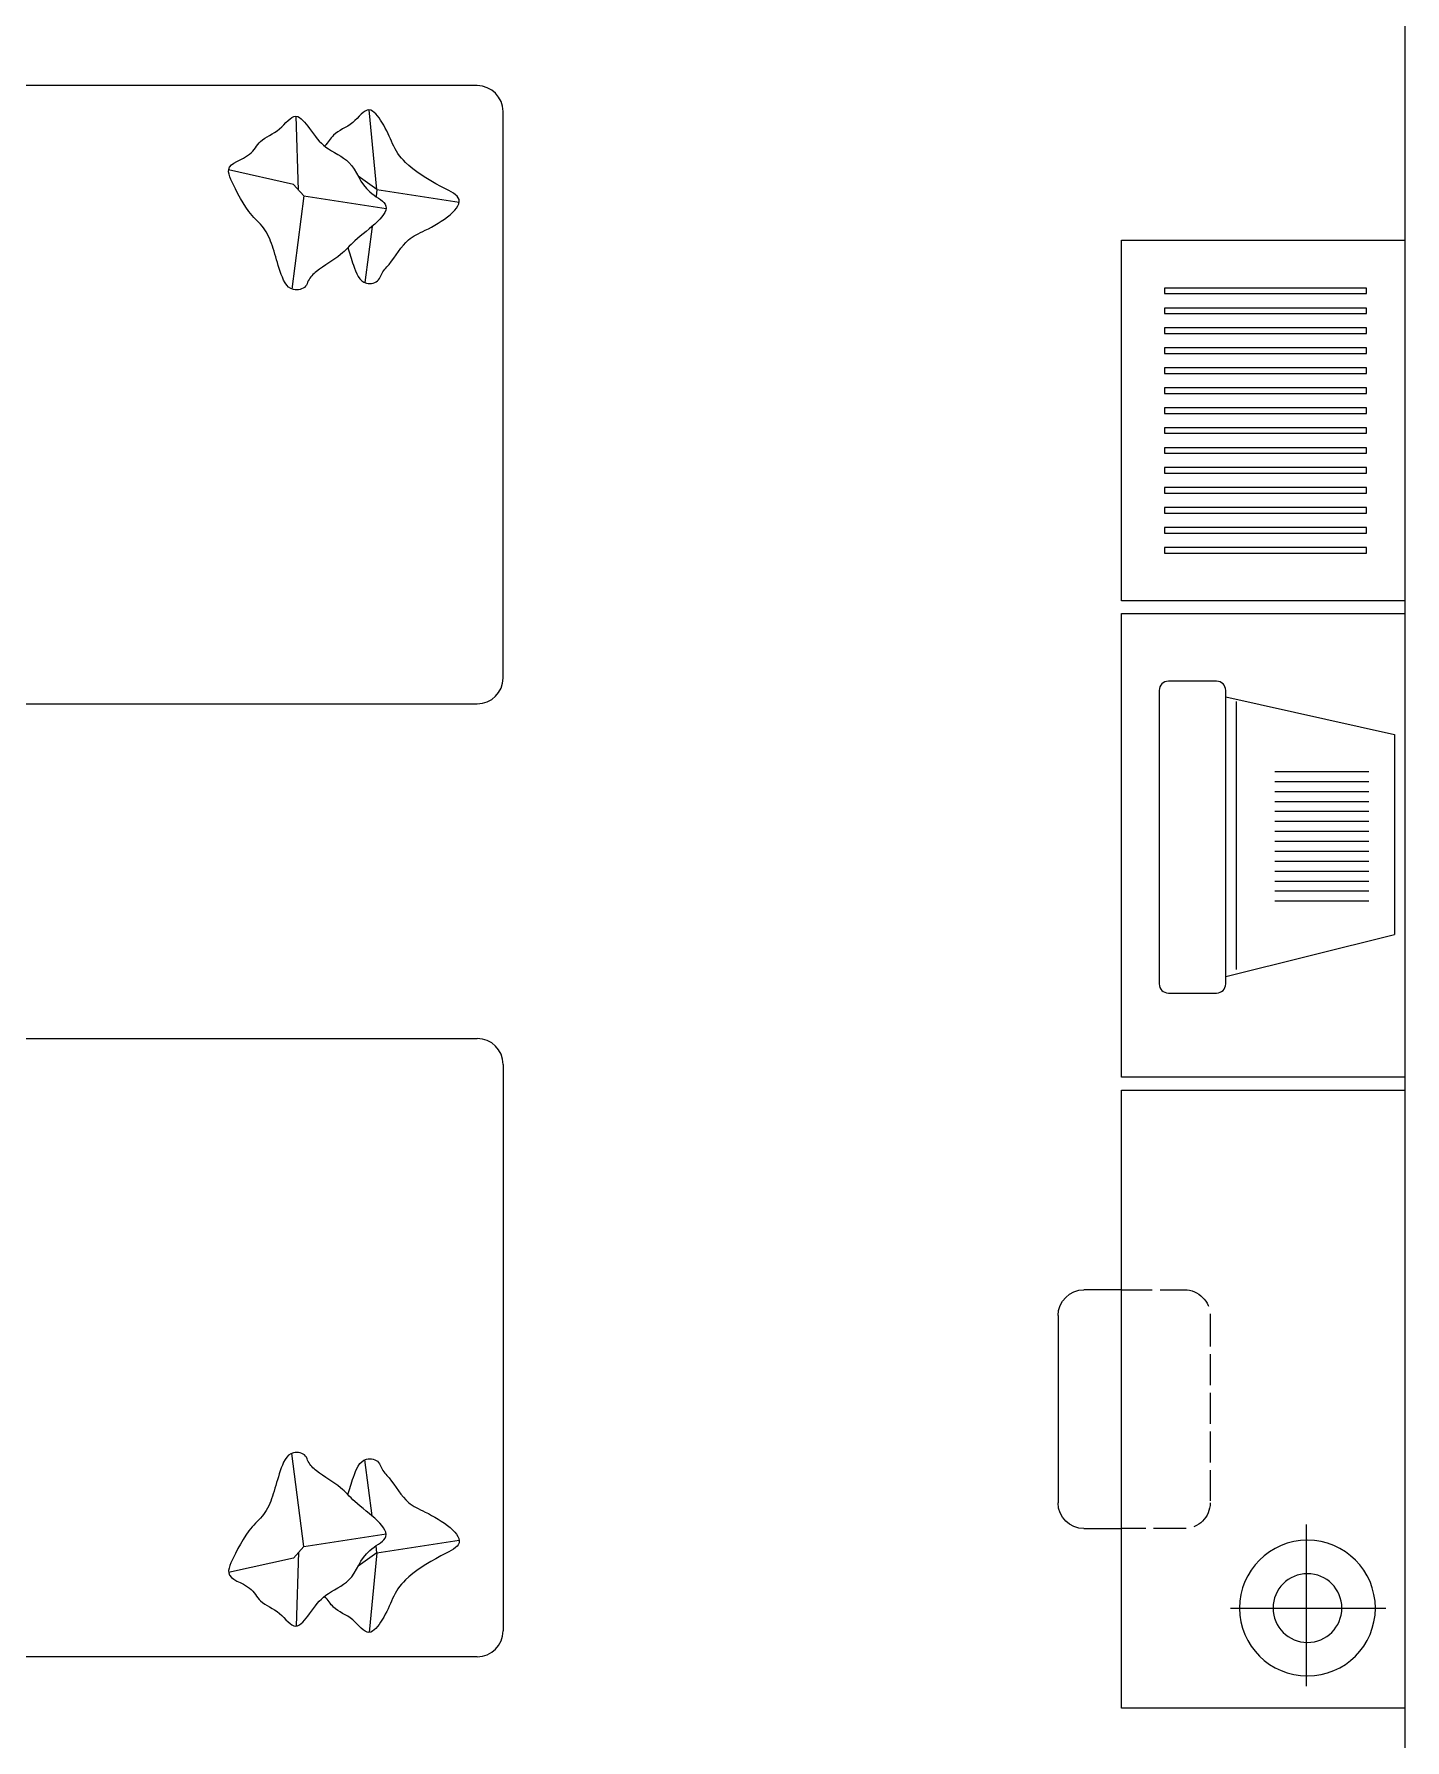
# Model space of a CAD drawing. Header units: centimetres. Extents: x 8510 to 16419, y -974 to 2536.
# Drawn here: x 10614.6 to 10880.6, y 26 to 357.1 of the extents above; entities that cross this region are included whole.
import ezdxf

# ---------------------------------------------------------------- set-up
doc = ezdxf.new("R2010")
doc.units = ezdxf.units.CM
doc.linetypes.add('ACAD_ISO02W100', pattern=[15, 12, -3])
for name, color, linetype in [('5', 5, 'Continuous'), ('P5', 5, 'Continuous'), ('轴线', 1, 'Continuous')]:
    doc.layers.add(name, color=color, linetype=linetype)

# ---------------------------------------------------------------- blocks, each defined once
blk = doc.blocks.new('16')
at = {"layer": 'P5'}
for p, q in [((-327529.6, -96385.3), (-328629.6, -96385.3)), ((-326779.6, -96385.3), (-325679.6, -96385.3)), ((-328679.6, -96435.3), (-328679.6, -98385.3)), ((-327479.6, -98385.3), (-327479.6, -96435.3)), ((-326829.6, -98385.3), (-326829.6, -96435.3)), ((-325629.6, -96435.3), (-325629.6, -98385.3)), ((-328478.1, -96630), (-328453.3, -96470.4)), ((-325831.1, -96630), (-325856, -96470.4)), ((-328478.1, -96630), (-328632.5, -96644.8)), ((-328478.1, -96630), (-328504.1, -96666.5)), ((-328478.1, -96630), (-328464.3, -96631.8)), ((-328465.7, -96771.7), (-328440.9, -96612.2)), ((-325843.5, -96771.7), (-325868.4, -96612.2)), ((-325831.1, -96630), (-325844.9, -96631.8)), ((-325831.1, -96630), (-325676.8, -96644.8)), ((-325831.1, -96630), (-325805.1, -96666.5)), ((-328406.4, -96639.3), (-328297.2, -96653.5)), ((-325902.8, -96639.3), (-326012, -96653.5)), ((-328476.9, -96781.9), (-328620.1, -96786.5)), ((-328488, -96792), (-328516.3, -96917.8)), ((-328465.7, -96771.7), (-328488, -96792)), ((-328465.7, -96771.7), (-328284.8, -96795.3)), ((-325843.5, -96771.7), (-326024.4, -96795.3)), ((-325843.5, -96771.7), (-325821.2, -96792)), ((-325832.3, -96781.9), (-325689.2, -96786.5)), ((-325821.2, -96792), (-325792.9, -96917.8)), ((-326929.6, -97865.3), (-327479.6, -97865.3)), ((-326929.6, -97885.3), (-327479.6, -97885.3)), ((-327329.6, -97865.3), (-326829.6, -97865.3)), ((-327329.6, -97885.3), (-326829.6, -97885.3)), ((-328339.7, -98126.1), (-328053.7, -98126.1)), ((-325969.5, -98126.1), (-326255.5, -98126.1)), ((-328389.7, -98304.1), (-328389.7, -98176.1)), ((-328003.7, -98176.1), (-328003.7, -98304.1)), ((-326305.5, -98176.1), (-326305.5, -98304.1)), ((-325919.5, -98304.1), (-325919.5, -98176.1)), ((-328679.6, -98385.3), (-327479.6, -98385.3)), ((-328053.7, -98354.1), (-328339.7, -98354.1)), ((-327479.6, -98385.3), (-326929.6, -98385.3)), ((-326829.6, -98385.3), (-327329.6, -98385.3)), ((-325629.6, -98385.3), (-326829.6, -98385.3)), ((-326255.5, -98354.1), (-325969.5, -98354.1))]:
    blk.add_line(p, q, dxfattribs=at)
for centre, radius, start, end in [((-328629.6, -96435.3), 50, 90, 180), ((-327529.6, -96435.3), 50, 360, 90), ((-326779.6, -96435.3), 50, 90, 180), ((-325679.6, -96435.3), 50, 360, 90), ((-328816, -96854.6), 1217.4, 276.4341, 318.1692), ((-327606.2, -97526.3), 333.6, 204.8626, 292.3048), ((-326703, -97526.3), 333.6, 247.6952, 335.1374), ((-325493.2, -96854.6), 1217.4, 221.8308, 263.5659), ((-328656.4, -94932.6), 3131.8, 269.575, 292.0704), ((-325652.8, -94932.6), 3131.8, 247.9296, 270.425), ((-328339.7, -98176.1), 50, 90, 180), ((-328053.7, -98176.1), 50, 360, 90), ((-326255.5, -98176.1), 50, 90, 180), ((-325969.5, -98176.1), 50, 360, 90), ((-328339.7, -98304.1), 50, 180, 270), ((-328053.7, -98304.1), 50, 270, 0), ((-326255.5, -98304.1), 50, 180, 270), ((-325969.5, -98304.1), 50, 270, 360)]:
    blk.add_arc(centre, radius, start, end, dxfattribs=at)
for points, knots in [([(-328365.2, -96686.3), (-328354.3, -96683), (-328329.9, -96675.9), (-328290.3, -96660.9), (-328297.4, -96626.6), (-328317.7, -96620.9), (-328339.6, -96597.6), (-328381.6, -96575.7), (-328402.6, -96523.5), (-328454.3, -96442), (-328488.7, -96518.6), (-328527.4, -96577.9), (-328563.6, -96599.2), (-328602.9, -96614.6), (-328646.1, -96646.8), (-328601.1, -96676.8), (-328590.7, -96713.1), (-328569.2, -96724.8), (-328562.4, -96731.6)], [302.881499, 302.881499, 302.881499, 302.881499, 365.923862, 443.495891, 486.869509, 508.121341, 551.224987, 653.577238, 722.157956, 886.957345, 954.669001, 1080.195465, 1176.186491, 1262.393992, 1325.142437, 1396.247261, 1475.918394, 1525.343184, 1525.343184, 1525.343184, 1525.343184]), ([(-325944, -96686.3), (-325954.9, -96683), (-325979.3, -96675.9), (-326018.9, -96660.9), (-326011.9, -96626.6), (-325991.6, -96620.9), (-325969.7, -96597.6), (-325927.6, -96575.7), (-325906.6, -96523.5), (-325854.9, -96442), (-325820.5, -96518.6), (-325781.8, -96577.9), (-325745.6, -96599.2), (-325706.3, -96614.6), (-325663.1, -96646.8), (-325708.1, -96676.8), (-325718.5, -96713.1), (-325740, -96724.8), (-325746.8, -96731.6)], [302.881499, 302.881499, 302.881499, 302.881499, 365.923862, 443.495891, 486.869509, 508.121341, 551.224987, 653.577238, 722.157956, 886.957345, 954.669001, 1080.195465, 1176.186491, 1262.393992, 1325.142437, 1396.247261, 1475.918394, 1525.343184, 1525.343184, 1525.343184, 1525.343184]), ([(-325811.6, -96913.4), (-325836.5, -96901.6), (-325872.7, -96884.5), (-325908.3, -96844.2), (-325948.6, -96829.9), (-325987.3, -96819.4), (-326031.3, -96802.7), (-326024.3, -96768.4), (-326004, -96762.7), (-325982.1, -96739.4), (-325963, -96702.4), (-325919, -96665.3), (-325867.3, -96583.8), (-325832.9, -96660.4), (-325775.6, -96672.3), (-325752.8, -96732), (-325718.7, -96756.4), (-325675.5, -96788.6), (-325720.5, -96818.6), (-325731.4, -96856.4), (-325771, -96875.7), (-325780.3, -96925), (-325804.7, -96916), (-325811.6, -96913.4)], [0, 0, 0, 0, 81.607478, 118.566056, 158.122077, 204.917363, 248.357699, 272.646925, 284.547951, 308.685993, 366.003253, 404.408455, 496.696113, 534.614641, 604.909461, 658.664435, 706.940635, 742.079765, 781.898466, 826.514301, 858.965165, 909.229441, 928.854535, 928.854535, 928.854535, 928.854535])]:
    blk.add_open_spline(points, degree=3, knots=knots, dxfattribs=at)
blk.add_spline([(-328497.6, -96913.4), (-328427.4, -96871.9), (-328399.7, -96847.4), (-328363.5, -96831.4), (-328318.8, -96817.6), (-328283.7, -96792), (-328290.1, -96768.6), (-328300.7, -96763.2), (-328318.8, -96747.2), (-328351.8, -96700.4), (-328378.4, -96672.7), (-328449.7, -96614.1), (-328473.2, -96643.9), (-328530.6, -96684.4), (-328560.4, -96729.1), (-328596.6, -96761.1), (-328620.1, -96787.2), (-328595.8, -96818.8), (-328571.1, -96855.9), (-328546.6, -96877.2), (-328516.8, -96917.7), (-328497.6, -96913.4)], degree=3, dxfattribs=at)
blk = doc.blocks.new('13')
at = {"layer": '5'}
for p, q in [((-327332.6, -96330.1, 589.9), (-328532.6, -96330.1, 589.9)), ((-328532.6, -96330.1, 589.9), (-328532.6, -96880.1, 589.9)), ((-327332.6, -96880.1, 589.9), (-327332.6, -96330.1, 589.9)), ((-328338.3, -96668.2, 589.9), (-328338.3, -96366.7, 589.9)), ((-328489.6, -96520.9, 589.9), (-328176, -96520.9, 589.9)), ((-328532.6, -96880.1, 589.9), (-327332.6, -96880.1, 589.9)), ((-328184, -96952.9, 589.9), (-328184, -96880.1, 589.9)), ((-327720.3, -96880.1, 589.9), (-327720.3, -96952.9, 589.9)), ((-327770.3, -97002.9, 589.9), (-328134, -97002.9, 589.9))]:
    blk.add_line(p, q, dxfattribs=at)
at = {"layer": '5', "linetype": 'ACAD_ISO02W100', "ltscale": 5}
for p, q in [((-327770.3, -96707.9, 589.9), (-328134, -96707.9, 589.9)), ((-328184, -96757.9, 589.9), (-328184, -96880.1, 589.9)), ((-327720.3, -96880.1, 589.9), (-327720.3, -96757.9, 589.9))]:
    blk.add_line(p, q, dxfattribs=at)
at = {"layer": '5'}
for radius in [131.8, 66.8]:
    blk.add_circle((-328338.2, -96519.1, 589.9), radius, dxfattribs=at)
at = {"layer": '5', "linetype": 'ACAD_ISO02W100', "ltscale": 5}
for centre, start, end in [((-328134, -96757.9, 589.9), 90, 180), ((-327770.3, -96757.9, 589.9), 0, 90)]:
    blk.add_arc(centre, 50, start, end, dxfattribs=at)
at = {"layer": '5'}
for centre, start, end in [((-328134, -96952.9, 589.9), 180, 270), ((-327770.3, -96952.9, 589.9), 270, 0)]:
    blk.add_arc(centre, 50, start, end, dxfattribs=at)
blk = doc.blocks.new('42')
at = {"layer": '5'}
for p, q in [((-87017.2, -72432.8), (-87017.2, -71732.8)), ((-87017.2, -71732.8), (-86467.2, -71732.8)), ((-86467.2, -71732.8), (-86467.2, -72432.8)), ((-86541.9, -71825.9), (-86934, -71825.9)), ((-86934, -71825.9), (-86934, -71836.6)), ((-86541.9, -71836.6), (-86541.9, -71825.9)), ((-86934, -71836.6), (-86541.9, -71836.6)), ((-86541.9, -71864.6), (-86934, -71864.6)), ((-86934, -71864.6), (-86934, -71875.4)), ((-86934, -71875.4), (-86541.9, -71875.4)), ((-86541.9, -71875.4), (-86541.9, -71864.6)), ((-86541.9, -71903.3), (-86934, -71903.3)), ((-86934, -71903.3), (-86934, -71914.1)), ((-86934, -71914.1), (-86541.9, -71914.1)), ((-86541.9, -71914.1), (-86541.9, -71903.3)), ((-86541.9, -71942.1), (-86934, -71942.1)), ((-86934, -71942.1), (-86934, -71952.8)), ((-86934, -71952.8), (-86541.9, -71952.8)), ((-86541.9, -71952.8), (-86541.9, -71942.1)), ((-86541.9, -71980.8), (-86934, -71980.8)), ((-86934, -71980.8), (-86934, -71991.6)), ((-86934, -71991.6), (-86541.9, -71991.6)), ((-86541.9, -71991.6), (-86541.9, -71980.8)), ((-86541.9, -72019.6), (-86934, -72019.6)), ((-86934, -72019.6), (-86934, -72030.3)), ((-86541.9, -72030.3), (-86541.9, -72019.6)), ((-86934, -72030.3), (-86541.9, -72030.3)), ((-86541.9, -72058.3), (-86934, -72058.3)), ((-86934, -72058.3), (-86934, -72069.1)), ((-86541.9, -72069.1), (-86541.9, -72058.3)), ((-86934, -72069.1), (-86541.9, -72069.1)), ((-86541.9, -72097), (-86934, -72097)), ((-86934, -72097), (-86934, -72107.8)), ((-86934, -72107.8), (-86541.9, -72107.8)), ((-86541.9, -72107.8), (-86541.9, -72097)), ((-86541.9, -72135.8), (-86934, -72135.8)), ((-86934, -72135.8), (-86934, -72146.5)), ((-86934, -72146.5), (-86541.9, -72146.5)), ((-86541.9, -72146.5), (-86541.9, -72135.8)), ((-86541.9, -72174.5), (-86934, -72174.5)), ((-86934, -72174.5), (-86934, -72185.3)), ((-86934, -72185.3), (-86541.9, -72185.3)), ((-86541.9, -72185.3), (-86541.9, -72174.5)), ((-86541.9, -72213.3), (-86934, -72213.3)), ((-86934, -72213.3), (-86934, -72224)), ((-86934, -72224), (-86541.9, -72224)), ((-86541.9, -72224), (-86541.9, -72213.3)), ((-86541.9, -72252), (-86934, -72252)), ((-86934, -72252), (-86934, -72262.8)), ((-86541.9, -72262.8), (-86541.9, -72252)), ((-86934, -72262.8), (-86541.9, -72262.8)), ((-86541.9, -72290.7), (-86934, -72290.7)), ((-86934, -72290.7), (-86934, -72301.5)), ((-86541.9, -72301.5), (-86541.9, -72290.7)), ((-86934, -72301.5), (-86541.9, -72301.5)), ((-86541.9, -72329.5), (-86934, -72329.5)), ((-86934, -72329.5), (-86934, -72340.2)), ((-86934, -72340.2), (-86541.9, -72340.2)), ((-86541.9, -72340.2), (-86541.9, -72329.5)), ((-86467.2, -72432.8), (-87017.2, -72432.8)), ((-87017.2, -72457.9), (-86467.2, -72457.9)), ((-87017.2, -73357.9), (-87017.2, -72457.9)), ((-86467.2, -72457.9), (-86467.2, -73357.9)), ((-86832.7, -72589.3), (-86926.2, -72589.3)), ((-86944, -72607), (-86944, -73176.7)), ((-86814.9, -73176.7), (-86814.9, -72607)), ((-86814.9, -72619.4), (-86487.3, -72692.8)), ((-86793.7, -73149), (-86793.7, -72628.2)), ((-86487.3, -72692.8), (-86487.3, -73080.8)), ((-86537.4, -72765), (-86719.3, -72765)), ((-86537.4, -72784.3), (-86719.3, -72784.3)), ((-86537.4, -72803.7), (-86719.3, -72803.7)), ((-86537.4, -72823), (-86719.3, -72823)), ((-86537.4, -72842.3), (-86719.3, -72842.3)), ((-86537.4, -72861.7), (-86719.3, -72861.7)), ((-86537.4, -72881), (-86719.3, -72881)), ((-86537.4, -72900.3), (-86719.3, -72900.3)), ((-86537.4, -72919.7), (-86719.3, -72919.7)), ((-86537.4, -72919.7), (-86719.3, -72919.7)), ((-86537.4, -72939), (-86719.3, -72939)), ((-86537.4, -72939), (-86719.3, -72939)), ((-86537.4, -72958.3), (-86719.3, -72958.3)), ((-86537.4, -72977.7), (-86719.3, -72977.7)), ((-86537.4, -72997), (-86719.3, -72997)), ((-86537.4, -73016.3), (-86719.3, -73016.3)), ((-86814.9, -73162.3), (-86487.3, -73080.8)), ((-86926.2, -73194.4), (-86832.7, -73194.4)), ((-86467.2, -73357.9), (-87017.2, -73357.9))]:
    blk.add_line(p, q, dxfattribs=at)
for centre, start, end in [((-86926.2, -72607), 90, 180), ((-86832.7, -72607), 0, 90), ((-86926.2, -73176.7), 180, 270), ((-86832.7, -73176.7), 270, 0)]:
    blk.add_arc(centre, 17.8, start, end, dxfattribs=at)
at = {"layer": '5', "linetype": 'Continuous', "rotation": 270}
blk.add_blockref('16', (8168, -400112.5), dxfattribs=at)
at = {"layer": '5', "linetype": 'Continuous', "xscale": -1, "rotation": 270}
blk.add_blockref('13', (9862.8, 253949.7, -589.9), dxfattribs=at)
blk = doc.blocks.new('43')
at = {"layer": 'P5'}
blk.add_blockref('42', (0, 0), dxfattribs=at)

msp = doc.modelspace()

# ---------------------------------------------------------------- linework, layer by layer
at = {"layer": '轴线', "color": 7}
msp.add_line((10880.58, 709.63), (10880.58, -207.87), dxfattribs=at)

# ---------------------------------------------------------------- block references
at = {"layer": 'P5', "color": 7, "xscale": 0.1, "yscale": 0.1, "zscale": 0.1}
msp.add_blockref('43', (19527.3, 7490.41), dxfattribs=at)

doc.saveas('drawing.dxf')
